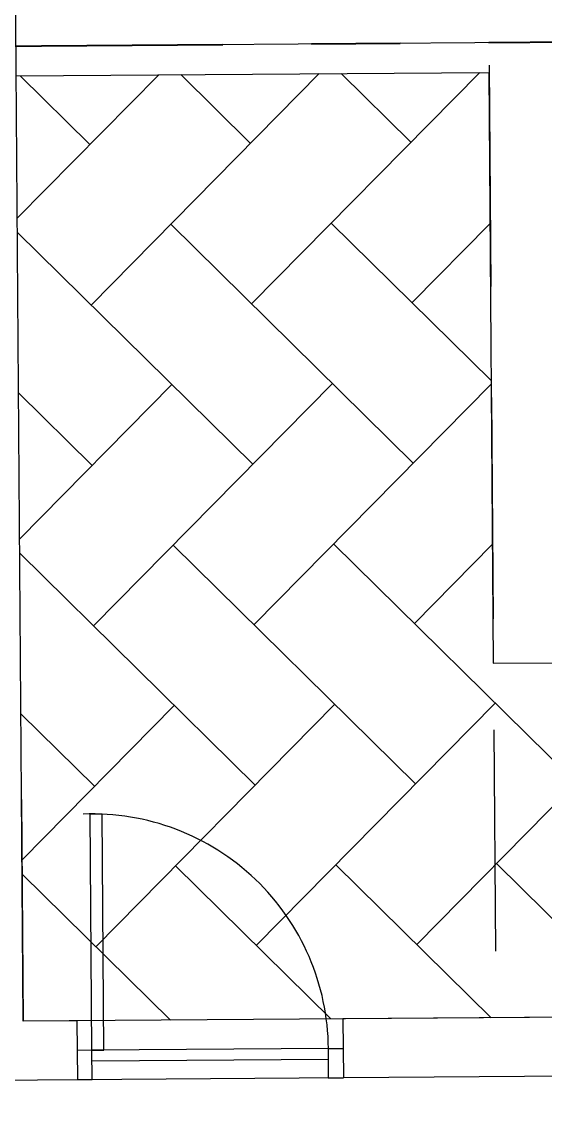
# Model space of a CAD drawing. Header units: feet. Extents: x 919634 to 928945, y 707022 to 708026.
# Drawn here: x 920177.22 to 920183.13, y 707458.65 to 707470.81 of the extents above; entities that cross this region are included whole.
import ezdxf

# ---------------------------------------------------------------- set-up
doc = ezdxf.new("R2010")
doc.units = ezdxf.units.FT
doc.header["$LTSCALE"] = 20
doc.header["$MEASUREMENT"] = 0
doc.linetypes.add('Site Plan$0$HIDDEN2', pattern=[0.1875, 0.125, -0.0625])
doc.linetypes.add('Site Plan$0$PHANTOM2', pattern=[1.25, 0.625, -0.125, 0.125, -0.125, 0.125, -0.125])
for name, color, linetype in [('-u-site-xref', 7, 'Continuous'), ('Site Plan$0$-u-site-bldg_interior', 252, 'Continuous'), ('Site Plan$0$-u-site-fence', 4, 'Site Plan$0$FENCELINE1'), ('Site Plan$0$SP-BLDG-ROOF ABOVE', 4, 'Site Plan$0$HIDDEN2'), ('Site Plan$0$SP-LOT PAVERS', 254, 'Continuous')]:
    doc.layers.add(name, color=color, linetype=linetype)
for name, color, linetype, lineweight in [('Site Plan$0$SP-LOT LINES', 252, 'Site Plan$0$PHANTOM2', 40), ('Site Plan$0$SP-SIDEWALK', 2, 'Continuous', 25), ('SP-BUILDING-FOOTPRINT', 1, 'Continuous', 25)]:
    doc.layers.add(name, color=color, linetype=linetype, lineweight=lineweight)
doc.layers.get('-u-site-xref').off()
doc.linetypes.add('Site Plan$0$FENCELINE1', pattern='A,0.25,-0.1,[133,ltypeshp.shx,S=0.1,R=0,X=-0.1,Y=0],-0.1,1', length=1.45)

# ---------------------------------------------------------------- blocks, each defined once
blk = doc.blocks.new('Site Plan$0$DR1H902')
for p, q in [((-0.5, 0), (-0.5, 1)), ((-0.5, 1.000000000000057), (-0.4500000000000455, 1.000000000000057)), ((-0.4500000000000455, 0), (-0.4500000000000455, 1)), ((-0.5, -5.684341886080801e-14), (-0.4500000000000455, -5.684341886080801e-14))]:
    blk.add_line(p, q)
blk.add_arc((-0.5, 0), 1, 0, 91.70698490235472)
blk = doc.blocks.new('Site Plan')
at = {"layer": 'Site Plan$0$SP-LOT PAVERS'}
h = blk.add_hatch(dxfattribs=at)
h.set_pattern_fill('AR-HBONE', color=256, scale=0.32, angle=-89.58178215075662)
h.set_pattern_definition([(315.4182178492434, (0, 0), (1.810145136983853, 0.01321298806884015), [3.84, -1.28]), (45.41821784924338, (0.9116790626081567, -0.8984660745381309), (1.810145136983853, 0.01321298806884), [3.84, -1.28])])
h.paths.add_polyline_path([(920177.2356376433, 707459.5280116796), (920197.4850981911, 707459.675820756), (920197.558090328, 707449.6760870443), (920209.6562450335, 707449.7643962203), (920209.5175590906, 707468.7640175204), (920189.5180912379, 707468.6179060838), (920189.5526356023, 707463.6180244763), (920182.5362988036, 707463.5668093709), (920182.4876373752, 707470.2332989989), (920177.1577793644, 707470.1943941904)])
at = {"layer": 'Site Plan$0$-u-site-bldg_interior'}
for p, q in [((920177.2173896091, 707462.0279450807), (920177.2356376433, 707459.5280116796)), ((920197.485098191, 707459.675820756), (920180.8422985348, 707459.5543381694)), ((920177.8420548737, 707459.5324381666), (920177.2356376433, 707459.5280116796)), ((920177.8420548737, 707459.5324381666), (920177.8469210161, 707458.8657892597)), ((920180.8422973566, 707459.5544995872), (920180.8471646773, 707458.8876892625)), ((920180.678068201, 707459.2199585981), (920178.0111501716, 707459.2003302487)), ((920180.678068201, 707459.2199585981), (920180.8447304278, 707459.2211751338)), ((920180.6805024504, 707458.8864727269), (920180.678068201, 707459.2199585981)), ((920178.0111501716, 707459.2003302487), (920177.844487945, 707459.199113713)), ((920178.0135832429, 707458.8670057952), (920178.0111501716, 707459.2003302487)), ((920180.6789806028, 707459.0949619281), (920178.0120625733, 707459.0753335786)), ((920196.8233154265, 707459.0043057067), (920180.8471646773, 707458.8876892625)), ((920177.8469210161, 707458.8657892597), (920176.5738548788, 707458.8564966304)), ((920180.8471634878, 707458.8878506802), (920177.8469210048, 707458.8657892596)), ((920178.0135832429, 707458.8670057952), (920177.8469210161, 707458.8657892597)), ((920180.6805036288, 707458.8863113091), (920180.8471658556, 707458.8875278446))]:
    blk.add_line(p, q, dxfattribs=at)
at = {"layer": 'Site Plan$0$-u-site-fence', "ltscale": 0.15}
for points in [[(920183.2513039396, 707481.5725081622), (920183.3271324277, 707470.5727688258), (920177.3470464938, 707470.5291177381)], [(920183.4118866367, 707459.5730946417), (920183.3271324277, 707470.5727688258), (920177.3470464938, 707470.5291177381)]]:
    blk.add_lwpolyline(points, dxfattribs=at)
at = {"layer": 'Site Plan$0$SP-BLDG-ROOF ABOVE'}
blk.add_lwpolyline([(920182.4082456976, 707481.5663539709), (920182.5688283922, 707459.5669408154)], dxfattribs=at)
at = {"layer": 'Site Plan$0$SP-LOT LINES', "ltscale": 0.4}
blk.add_line((920209.4878649045, 707470.7637266881), (920115.4903690283, 707470.0776006057), dxfattribs=at)
blk.add_line((920209.4878649045, 707470.7637266881), (920115.4903690283, 707470.0776006057), dxfattribs=at)
at = {"layer": 'Site Plan$0$SP-SIDEWALK'}
for p, q in [((920177.1577793644, 707470.1943941904), (920182.4876373752, 707470.2332989991)), ((920182.4876373752, 707470.2332989991), (920182.5362988035, 707463.5668093709)), ((920182.5362988035, 707463.5668093709), (920189.5375464755, 707463.6179143348))]:
    blk.add_line(p, q, dxfattribs=at)
at = {"layer": 'Site Plan$0$-u-site-bldg_interior', "extrusion": (0, 0, -1), "xscale": -2.666990255305791, "yscale": 2.666990255305791, "zscale": -7.111974014148773, "rotation": 359.5817821507566}
blk.add_blockref('Site Plan$0$DR1H902', (-920179.3446097755, 707459.2100637144), dxfattribs=at)

msp = doc.modelspace()

# ---------------------------------------------------------------- block references
at = {"layer": '-u-site-xref'}
msp.add_blockref('Site Plan', (0, 0), dxfattribs=at)

# ---------------------------------------------------------------- next in the draw order: linework, layer by layer
at = {"layer": 'SP-BUILDING-FOOTPRINT'}
msp.add_lwpolyline([(920131.9983174709, 707491.8758879633), (920132.0932842196, 707478.8656894051), (920134.593218691, 707478.8839374471), (920134.6540454683, 707470.550826518), (920132.1541120046, 707470.5325784833), (920132.2392694971, 707458.8662226122), (920134.2392627791, 707458.8808213794), (920134.3146879869, 707448.5477633221), (920132.3147577455, 707448.5309072778), (920132.4096315294, 707435.5334468556), (920128.4097380716, 707435.5042499979), (920128.4802969027, 707425.8378729257), (920134.4801372992, 707425.8816361325), (920134.4801372992, 707425.8816361325), (920166.6459465899, 707426.116491655), (920166.5632226368, 707437.4494589223), (920186.8126831849, 707437.5972679985), (920186.7348444747, 707448.2636506523), (920197.5678899369, 707448.3427898302), (920197.485098191, 707459.675820756), (920177.2356376433, 707459.5280116796), (920177.0750549488, 707481.5274248295), (920197.3245154965, 707481.6752339058), (920197.2417906055, 707493.0083296777)], dxfattribs=at)

doc.saveas('drawing.dxf')
